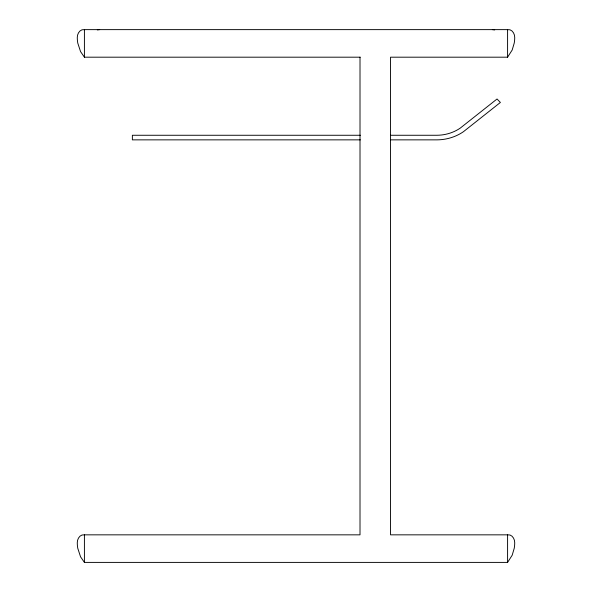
<?xml version="1.0" encoding="UTF-8"?>
<svg xmlns="http://www.w3.org/2000/svg" width="592" height="592" viewBox="0 0 592 592"><rect width="100%" height="100%" fill="white"/><g stroke="black" fill="none" stroke-linecap="round" stroke-linejoin="round"><path stroke-width="0.89" d="M360.01 57.187L360.01 534.842L84.412 534.842C80.061 534.139 77.175 538.816 77.286 542.686A32.923 32.923 0 0 0 77.759 548.251L80.564 556.828L84.412 562.4L507.588 562.4L512.184 555.222L514.241 548.251A32.923 32.923 0 0 0 514.714 542.686C514.825 538.816 511.932 534.139 507.588 534.842L390.542 534.842L390.542 57.187L507.588 57.187L512.184 50.017L514.241 43.038A32.923 32.923 0 0 0 514.714 37.474C514.825 33.603 511.932 28.927 507.588 29.63L84.412 29.63C80.061 28.927 77.175 33.603 77.286 37.474A32.923 32.923 0 0 0 77.759 43.038L80.564 51.615L84.412 57.187L360.21 57.187M97.31 29.911L99.678 29.63M360.373 135.265L132.371 135.265L132.371 139.86L360.365 139.86M390.602 135.265L436.896 135.265C445.147 135.213 453.376 132.8 460.206 128.146L497.036 98.997L500.388 102.453L463.314 131.794C455.611 137.033 446.361 139.786 437.059 139.86L390.602 139.86M492.322 29.63L494.69 29.911M507.588 29.63L507.588 57.187M507.588 534.842L507.588 562.4M84.412 29.63L84.412 57.187M84.412 534.842L84.412 562.4"/></g></svg>
